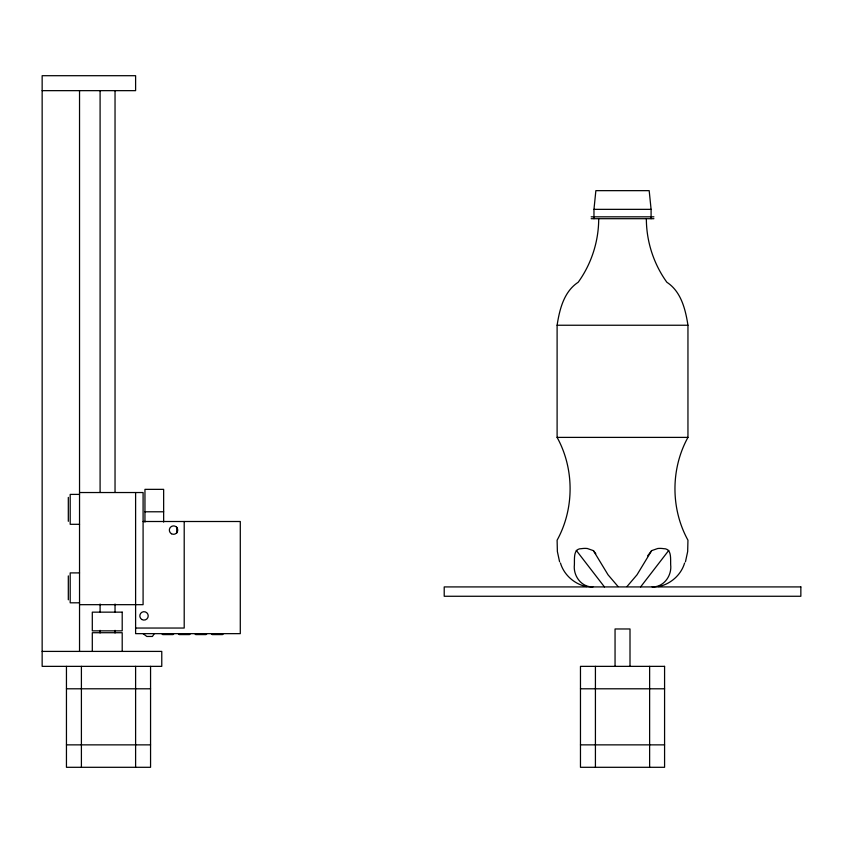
<?xml version="1.0" encoding="UTF-8"?>
<svg xmlns="http://www.w3.org/2000/svg" width="843" height="843" viewBox="0 0 843 843"><rect width="100%" height="100%" fill="white"/><g stroke="black" fill="none" stroke-linecap="round" stroke-linejoin="round"><path stroke-width="1.26" d="M598.699 218.695C598.709 241.33 591.438 263.88 578.203 282.247C563.904 291.604 559.573 309.37 557.107 325.24L557.107 437.391C574.42 468.803 574.42 508.782 557.107 540.194L557.381 551.575L559.594 561.828M593.967 218.695L593.967 209.349L595.864 190.655L649.184 190.655L651.091 209.349L651.091 218.695M685.454 561.828L687.667 551.575L687.951 540.194C670.628 508.782 670.628 468.803 687.951 437.391L687.951 325.24C685.475 309.37 681.155 291.604 666.855 282.247C653.62 263.88 646.349 241.33 646.36 218.695M595.801 553.746L593.398 550.637L587.329 548.508A34.205 27.102 85.1 0 0 581.596 548.656C572.292 548.445 575.021 560.542 574.252 566.601C573.988 577.002 581.976 587.297 592.935 586.918M684.59 563.019C681.207 574.8 670.543 584.22 658.583 586.57M652.124 586.918C663.072 587.297 671.06 577.002 670.807 566.601C670.027 560.542 672.767 548.456 663.462 548.656A34.205 27.102 -85.1 0 0 657.73 548.508L651.65 550.637L637.023 574.789L626.981 586.57M154.301 633.651L152.435 636.454L146.819 636.454L143.089 633.651M176.524 533.071L177.199 532.196M647.656 555.822L651.65 550.637M640.606 586.918L668.805 550.363M173.921 633.651L172.994 634.589L162.71 634.589L161.772 633.651M190.434 633.651L189.506 634.589L179.222 634.589L178.284 633.651M206.946 633.651L206.019 634.589L195.734 634.589L194.796 633.651M223.458 633.651L222.52 634.589L212.246 634.589L211.308 633.651M42.15 90.654L135.607 90.654L135.607 75.701L42.15 75.701L42.15 666.36L161.772 666.36L161.772 651.407L42.15 651.407M593.967 209.349L651.091 209.349M591.154 216.83L653.905 216.83M591.154 218.695L653.905 218.695M557.107 325.24L687.951 325.24M557.107 437.391L687.951 437.391M79.537 492.533L143.089 492.533L143.089 604.673L79.537 604.673M79.537 494.398L70.19 494.398L70.19 524.304L79.537 524.304M144.954 511.785L163.647 511.785M143.089 521.501L240.287 521.501L240.287 633.651L135.607 633.651L135.607 492.533M79.537 572.903L70.19 572.903L70.19 602.808L79.537 602.808M135.607 628.046L184.206 628.046L184.206 521.501M66.449 688.794L150.56 688.794M580.469 688.794L664.579 688.794M66.449 744.864L150.56 744.864M580.469 744.864L664.579 744.864M586.475 586.57C574.505 584.22 563.851 574.8 560.458 563.019M618.067 586.57L608.035 574.789L593.398 550.637M576.254 550.363L604.442 586.918M176.524 527.128L177.199 527.992M649.626 666.36L649.626 767.299M630.006 666.36L630.006 628.973L615.053 628.973L615.053 666.36M595.421 666.36L595.421 767.299M176.735 527.391L176.735 532.808M163.647 522.08L163.647 489.351L144.954 489.351L144.954 522.08M150.56 666.36L150.56 767.299L66.449 767.299L66.449 666.36M135.607 666.36L135.607 767.299M122.203 651.407L122.203 632.714L92.298 632.714L92.298 651.407M115.038 90.654L115.038 492.133M115.038 604.02L115.038 611.923M115.038 630.343L115.038 632.977M100.096 90.654L100.096 492.133M100.096 604.02L100.096 611.923M100.096 630.343L100.096 632.977M81.402 666.36L81.402 767.299M79.537 90.654L79.537 651.407M68.315 497.391L68.315 521.311M68.315 575.895L68.315 599.816M800.85 586.918L444.208 586.918L444.208 596.264L800.85 596.264L800.85 586.918M122.203 612.155L92.298 612.155L92.298 630.849L122.203 630.849L122.203 612.155M664.579 666.36L580.469 666.36L580.469 767.299L664.579 767.299L664.579 666.36M171.445 533.745A4.204 4.204 0 0 0 177.757 530.099A4.204 4.204 0 0 0 171.445 526.453A4.204 4.204 0 0 0 171.445 533.745M141.919 619.531A4.204 4.204 0 0 0 148.22 615.896A4.204 4.204 0 0 0 141.919 612.25A4.204 4.204 0 0 0 141.919 619.531"/></g></svg>
